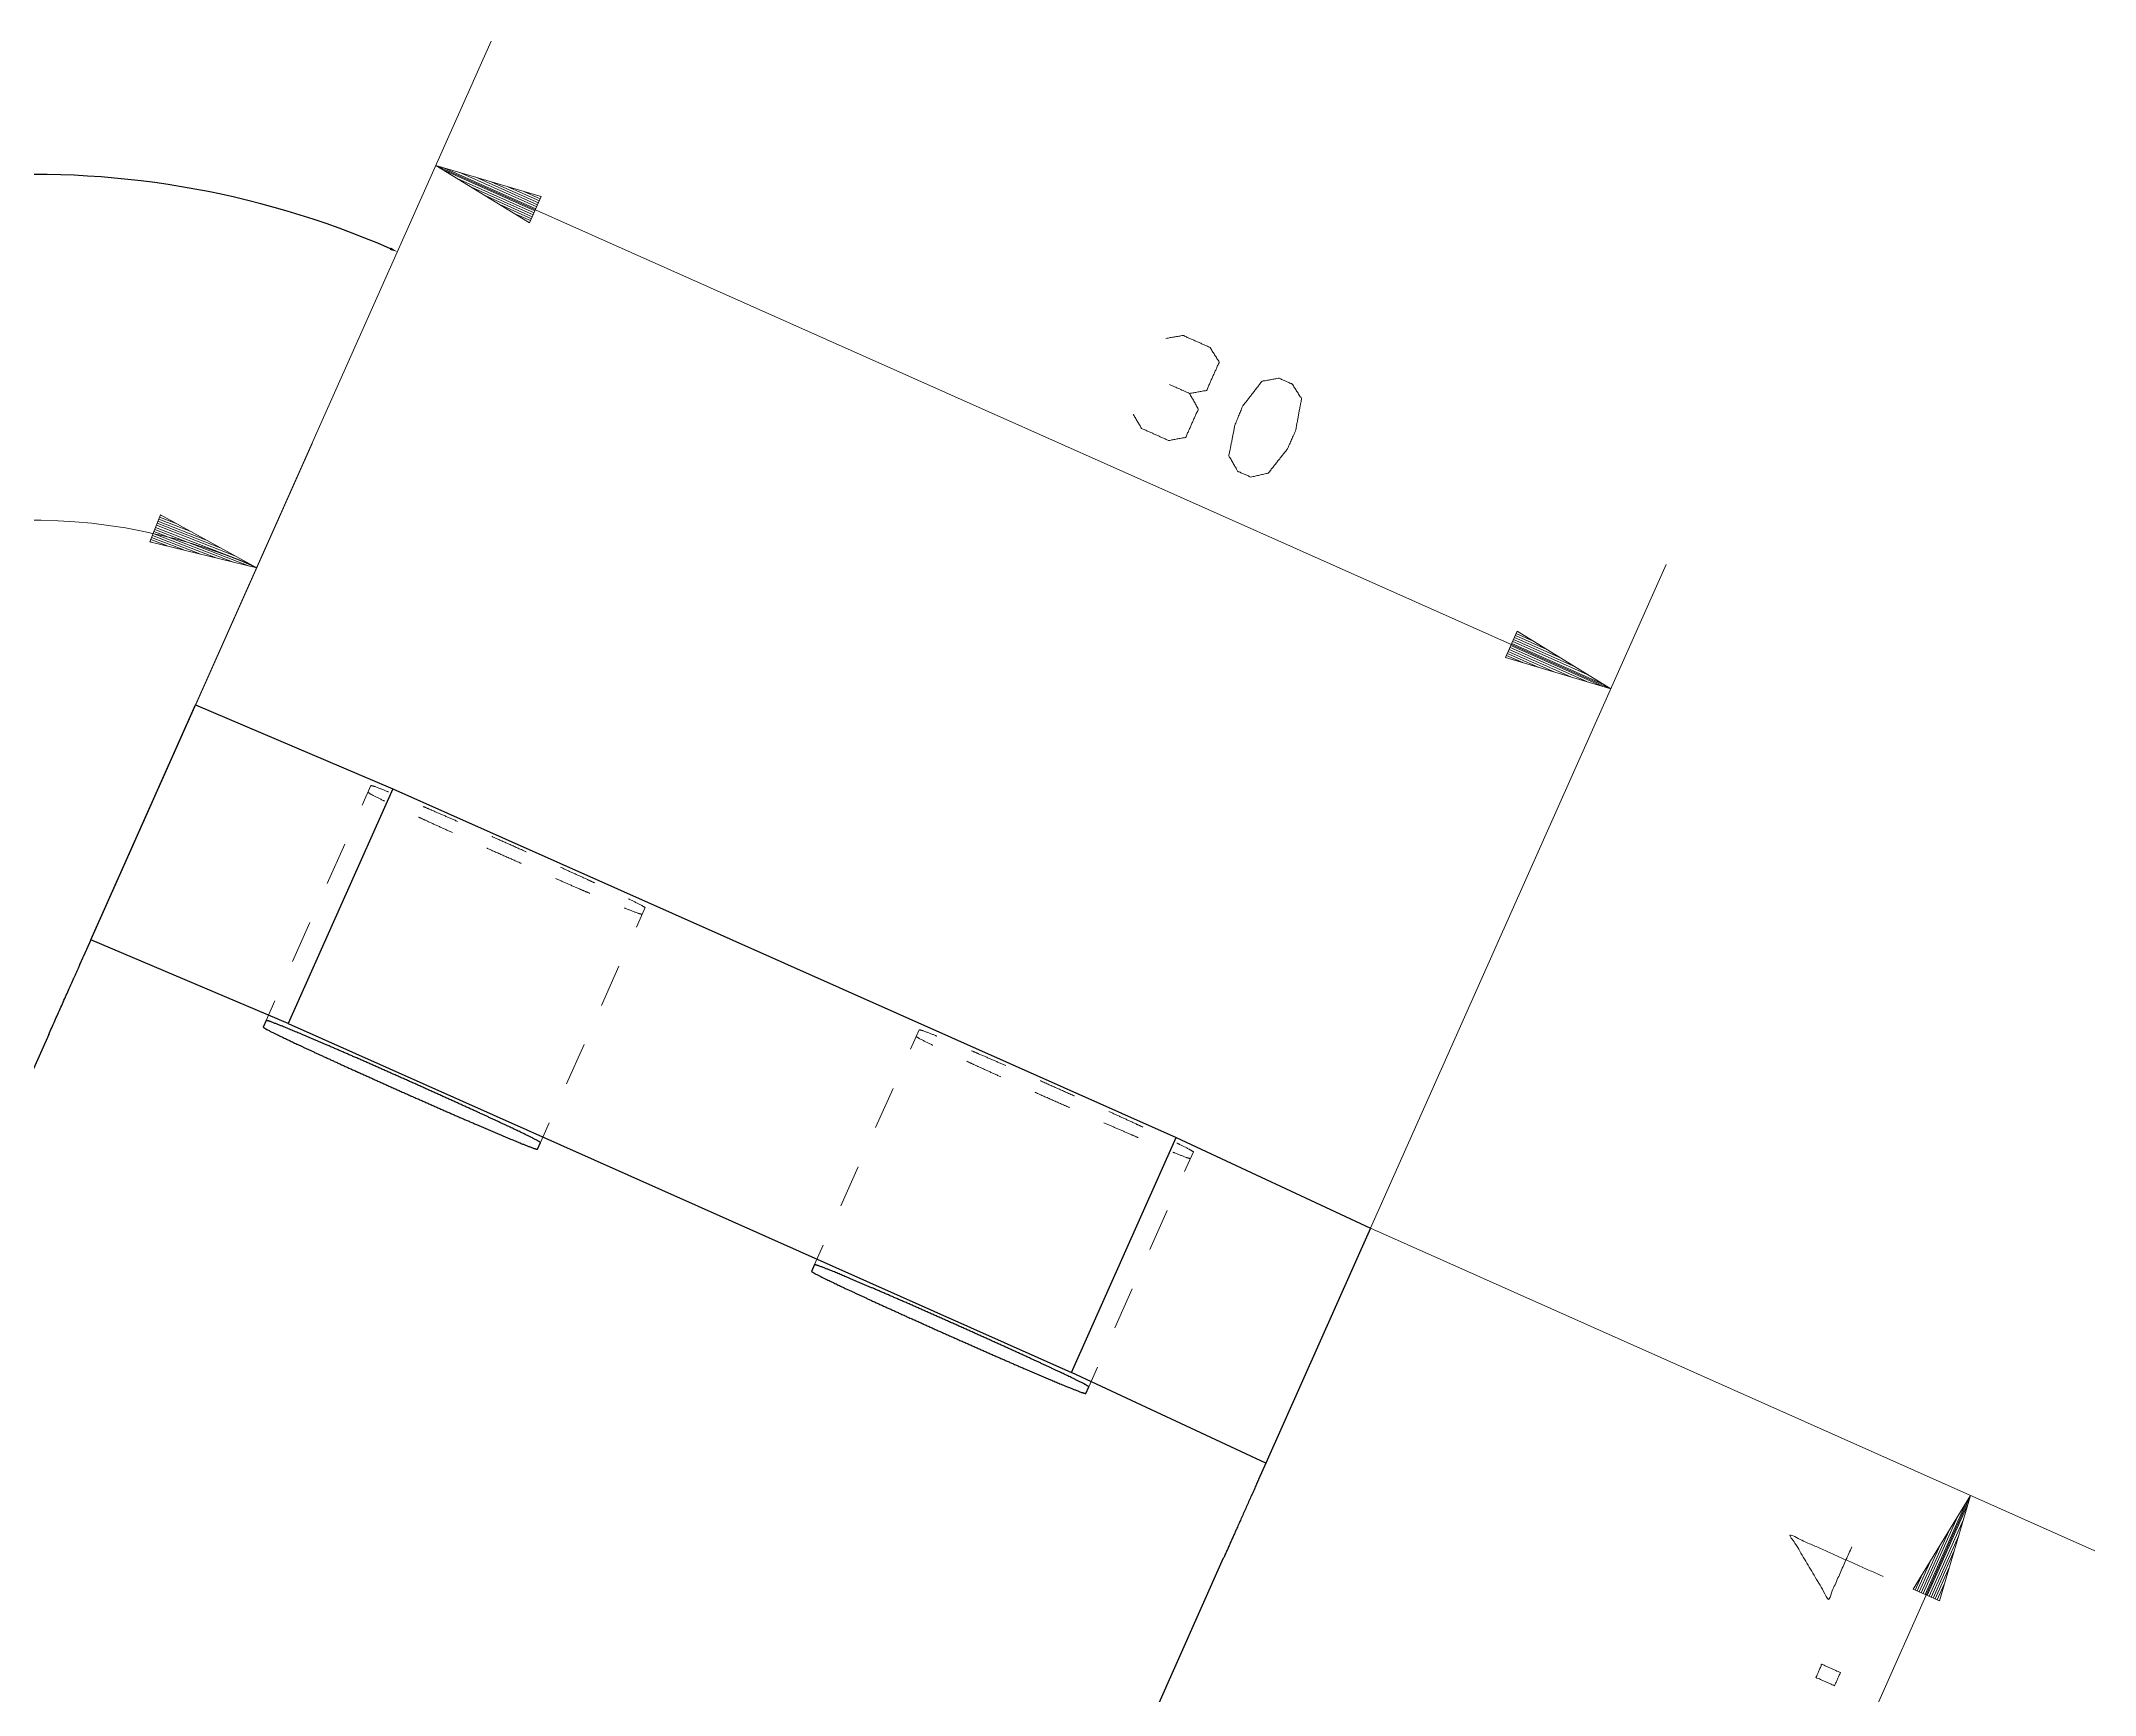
# Model space of a CAD drawing. Header units: millimetres. Extents: x 0 to 210, y 0 to 675.
# Drawn here: x 106.31 to 154.21, y 192.49 to 231.07 of the extents above; entities that cross this region are included whole.
import ezdxf

# ---------------------------------------------------------------- set-up
doc = ezdxf.new("R2010")
doc.units = ezdxf.units.MM
doc.layers.add('1', color=7, linetype='Continuous', true_color=0xffffff)
doc.dimstyles.get("Standard").update_dxf_attribs({"dimtxt": 0.18, "dimasz": 0.18, "dimexe": 0.18, "dimexo": 0.0625, "dimgap": 0.09, "dimtad": 0, "dimtih": 1, "dimtoh": 1, "dimdec": 4, "dimzin": 0, "dimdsep": 46, "dimtxsty": 'Standard', "dimcen": 0.09, "dimadec": 0, "dimazin": 0, "dimtfac": 1, "dimtdec": 4, "dimtofl": 0, "dimtmove": 0, "dimatfit": 3, "dimfxl": 0, "dimtolj": 1, "dimtzin": 0, "dimarcsym": 0})

# ---------------------------------------------------------------- blocks, each defined once
blk = doc.blocks.new('*D2')
at = {"color": 0, "lineweight": -2, "transparency": 16777216}
for start, end in [(66.4838, 122.0756), (123.8917, 179.5057)]:
    blk.add_arc((106.13, 207.096), 20.863, start, end, dxfattribs=at)
at = {"color": 0, "lineweight": 18, "transparency": 16777216}
for points in [[(114.466, 226.253), (114.442, 226.199), (114.619, 226.153)], [(85.297, 207.275), (85.237, 207.276), (85.266, 207.096)]]:
    blk.add_solid(points, dxfattribs=at)
at = {"layer": 'Defpoints', "color": 0, "lineweight": 18, "transparency": 16777216}
for p in [(116.809, 231.069), (101.085, 227.34), (109.911, 215.584), (44.987, 207.096), (106.13, 207.096)]:
    blk.add_point(p, dxfattribs=at)
at = {"color": 0, "lineweight": 18, "transparency": 16777216, "insert": (94.768, 224.594), "char_height": 0.18, "attachment_point": 5}
blk.add_mtext('\\A1;114°', dxfattribs=at)

msp = doc.modelspace()

# ---------------------------------------------------------------- linework, layer by layer
at = {"layer": '1', "color": 13, "linetype": 'Continuous', "lineweight": 18}
for p, q in [((109.91102, 215.58424), (116.8087, 231.06903)), ((117.97306, 227.44067), (115.51678, 228.16876)), ((115.51678, 228.16876), (117.70092, 226.82976)), ((142.9209, 215.96162), (115.51678, 228.16876)), ((117.82666, 227.11201), (115.68268, 228.06706)), ((117.84734, 227.15842), (115.70335, 228.11346)), ((117.80599, 227.06561), (116.01448, 227.86363)), ((117.868, 227.20482), (116.07649, 228.00285)), ((117.78532, 227.01921), (116.3463, 227.66022)), ((117.88867, 227.25124), (116.44965, 227.89224)), ((117.90935, 227.29764), (116.82279, 227.78163)), ((117.93002, 227.34404), (117.19594, 227.67104)), ((117.95068, 227.39044), (117.56908, 227.56042)), ((117.76465, 226.97279), (116.6781, 227.4568)), ((117.74398, 226.92639), (117.0099, 227.2534)), ((117.70092, 226.82976), (117.97306, 227.44067)), ((117.97136, 227.43686), (117.94223, 227.44981)), ((117.97136, 227.43686), (117.94223, 227.44981)), ((117.72331, 226.87999), (117.34171, 227.04999)), ((117.70264, 226.8336), (117.67352, 226.84656)), ((117.70264, 226.8336), (117.67352, 226.84656)), ((106.48486, 207.89275), (112.62869, 221.68523)), ((109.0891, 220.01434), (108.8475, 219.3907)), ((109.05088, 219.91568), (109.80022, 219.62538)), ((109.06923, 219.96306), (109.45877, 219.81213)), ((109.08759, 220.01044), (109.11731, 219.9989)), ((109.08759, 220.01044), (109.11731, 219.9989)), ((111.33678, 218.78496), (109.0891, 220.01434)), ((108.86737, 219.44199), (109.2569, 219.29108)), ((108.88572, 219.48936), (109.63507, 219.19905)), ((108.90408, 219.53673), (110.01323, 219.10704)), ((108.92242, 219.58411), (110.39139, 219.01501)), ((108.94077, 219.63145), (110.76954, 218.92299)), ((108.95912, 219.67883), (111.1477, 218.83096)), ((108.97748, 219.72621), (111.16605, 218.87834)), ((108.99583, 219.77357), (110.8246, 219.06511)), ((109.01418, 219.82095), (110.48314, 219.25186)), ((109.03253, 219.86832), (110.14169, 219.43863)), ((108.8475, 219.3907), (111.33678, 218.78496)), ((108.84902, 219.39462), (108.87875, 219.3831)), ((108.84902, 219.39462), (108.87875, 219.3831)), ((137.31514, 203.37711), (144.21283, 218.86189)), ((140.73676, 217.30063), (140.46461, 216.68971)), ((140.61102, 217.01837), (142.755, 216.06332)), ((140.63168, 217.06477), (142.4232, 216.26674)), ((140.65236, 217.11118), (142.0914, 216.47017)), ((140.67303, 217.15758), (141.75958, 216.67358)), ((140.6937, 217.20399), (141.42778, 216.87698)), ((140.71437, 217.2504), (141.09598, 217.0804)), ((140.73505, 217.2968), (140.76416, 217.28381)), ((140.73505, 217.2968), (140.76416, 217.28381)), ((142.9209, 215.96162), (140.73676, 217.30063)), ((140.46461, 216.68971), (142.9209, 215.96162)), ((140.46632, 216.69353), (140.49545, 216.68057)), ((140.46632, 216.69353), (140.49545, 216.68057)), ((140.487, 216.73993), (140.86859, 216.56996)), ((140.50766, 216.78635), (141.24174, 216.45935)), ((140.52834, 216.83275), (141.61488, 216.34874)), ((140.54901, 216.87915), (141.98804, 216.23813)), ((140.56967, 216.92555), (142.36119, 216.12753)), ((140.59035, 216.97197), (142.73433, 216.01692)), ((137.31514, 203.37711), (154.21062, 195.85104)), ((146.28497, 185.86136), (151.31035, 197.14297)), ((151.31035, 197.14297), (149.97134, 194.95882)), ((150.2536, 194.83307), (151.20865, 196.97705)), ((150.3, 194.81241), (151.25504, 196.95638)), ((150.58228, 194.68669), (151.31035, 197.14297)), ((150.20721, 194.85374), (151.00523, 196.64525)), ((150.34642, 194.79173), (151.14444, 196.58324)), ((150.1144, 194.89508), (150.5984, 195.98163)), ((150.1608, 194.87442), (150.8018, 196.31345)), ((150.39282, 194.77106), (151.03383, 196.21008)), ((150.06799, 194.91576), (150.39497, 195.64983)), ((150.43922, 194.7504), (150.92323, 195.83694)), ((150.48563, 194.72972), (150.81262, 195.46379)), ((149.97517, 194.95709), (149.98816, 194.98622)), ((149.97517, 194.95709), (149.98816, 194.98622)), ((150.02159, 194.93643), (150.19157, 195.31802)), ((150.53204, 194.70905), (150.70203, 195.09065)), ((149.97134, 194.95882), (150.58228, 194.68669)), ((150.57845, 194.68839), (150.59142, 194.7175)), ((150.57845, 194.68839), (150.59142, 194.7175))]:
    msp.add_line(p, q, dxfattribs=at)
at = {"layer": '1', "color": 30, "linetype": 'Continuous', "lineweight": 25}
for p, q in [((107.46997, 210.10425), (109.91102, 215.58424)), ((109.91102, 215.58424), (114.51389, 213.62943)), ((114.51389, 213.62943), (112.07283, 208.14944)), ((114.51389, 213.62943), (132.78329, 205.49133)), ((107.46997, 210.10425), (107.29854, 209.71942)), ((112.07283, 208.14944), (107.46997, 210.10425)), ((111.55928, 208.22536), (111.48827, 208.06595)), ((112.07283, 208.14944), (130.34224, 200.01134)), ((106.48486, 207.89275), (106.12972, 207.0955)), ((117.88257, 205.21761), (117.95358, 205.37703)), ((130.34224, 200.01134), (132.78329, 205.49133)), ((132.78329, 205.49133), (137.31514, 203.37711)), ((137.31514, 203.37711), (134.87408, 197.89711)), ((124.34787, 202.52869), (124.27686, 202.36928)), ((134.87408, 197.89711), (130.34224, 200.01134)), ((130.67114, 199.52094), (130.74216, 199.68036)), ((134.87408, 197.89711), (134.70267, 197.5123)), ((132.28976, 192.0955), (133.88898, 195.68561))]:
    msp.add_line(p, q, dxfattribs=at)
at = {"layer": '1', "color": 43, "linetype": 'Continuous', "lineweight": 18}
for p, q in [((113.79691, 213.24867), (114.00034, 213.70535)), ((112.98322, 211.42201), (113.39008, 212.33534)), ((120.19121, 210.40036), (120.39463, 210.85701)), ((112.16954, 209.59535), (112.57639, 210.50868)), ((119.37753, 208.5737), (119.78437, 209.48703)), ((111.55928, 208.22536), (111.7627, 208.68202)), ((126.58551, 207.55202), (126.78893, 208.00868)), ((118.56384, 206.74701), (118.97069, 207.66034)), ((125.77182, 205.72536), (126.17866, 206.63869)), ((117.95358, 205.37703), (118.157, 205.83368)), ((132.9798, 204.70369), (133.18323, 205.16034)), ((124.95814, 203.8987), (125.36497, 204.81203)), ((132.16612, 202.87703), (132.57295, 203.79036)), ((124.34787, 202.52869), (124.55129, 202.98537)), ((131.35243, 201.05035), (131.75926, 201.9637)), ((130.74216, 199.68036), (130.94559, 200.13702))]:
    msp.add_line(p, q, dxfattribs=at)
at = {"layer": '1', "color": 13, "linetype": 'Continuous', "lineweight": 18}
msp.add_arc((106.12972, 207.0955), 12.79675, 65.989474, 180, dxfattribs=at)
at = {"layer": '1', "color": 95, "linetype": 'Continuous', "lineweight": 18}
for points, knots in [([(133.09305, 222.8491), (133.49136, 222.91798), (133.78637, 223.58024), (133.57116, 223.92242), (132.94148, 224.2029), (132.54316, 224.13403)], [0, 0, 0.15387184, 0.42985135, 0.58372689, 0.84612429, 1, 1]), ([(131.77601, 222.36841), (131.97508, 222.03342), (132.60476, 221.75292), (133.00308, 221.82182), (133.29808, 222.48408), (133.09305, 222.8491), (132.62482, 223.05767)], [0, 0, 0.12412016, 0.34368809, 0.47244719, 0.70337614, 0.83673053, 1, 1]), ([(134.52279, 220.89854), (134.93129, 220.99026), (135.37758, 221.55777), (135.57086, 221.99167), (135.7044, 222.72584), (135.48919, 223.06802), (135.18243, 223.20468), (134.78411, 223.1358), (134.32765, 222.54545), (134.15051, 222.10436), (134.01099, 221.4002), (134.21603, 221.0352), (134.52279, 220.89854)], [0, 0, 0.06752719, 0.18397323, 0.26058527, 0.38094313, 0.44614143, 0.50030599, 0.56550436, 0.68586425, 0.76252961, 0.87831171, 0.94583544, 1, 1]), ([(148.54132, 195.94629), (147.99472, 194.71922), (147.10297, 196.21937), (149.27246, 195.25296)], [0, 0, 0.24586887, 0.56529517, 1, 1]), ([(148.13759, 192.70525), (148.27423, 193.01202), (147.84033, 193.20529), (147.70369, 192.89854), (148.13759, 192.70525)], [0, 0, 0.20709242, 0.50000323, 0.70708401, 1, 1])]:
    msp.add_open_spline(points, degree=1, knots=knots, dxfattribs=at)
at = {"layer": '1', "color": 43, "linetype": 'Continuous', "lineweight": 18}
for points, knots in [([(114.00033, 213.70535), (114.09919, 213.67732), (114.3781, 213.56814), (114.41083, 213.55456)], [0, 0, 0.23475423, 0.91903885, 1, 1]), ([(114.31598, 213.34163), (114.28398, 213.35686), (114.01628, 213.49118), (113.92932, 213.54592)], [0, 0, 0.08096679, 0.76524483, 1, 1]), ([(115.21759, 213.21475), (115.40176, 213.13612), (116.02097, 212.86705)], [0, 0, 0.22875075, 1, 1]), ([(115.90402, 212.6045), (115.28982, 212.88485), (115.10818, 212.96915)], [0, 0, 0.77124972, 1, 1]), ([(117.50165, 211.88832), (117.48717, 211.89471), (116.71642, 212.23803), (116.702, 212.24454)], [0, 0, 0.01807839, 0.98191779, 1, 1]), ([(116.8223, 212.51462), (116.83678, 212.50823), (117.60753, 212.1649), (117.62196, 212.15841)], [0, 0, 0.0180782, 0.98192768, 1, 1]), ([(118.41994, 211.79845), (119.03412, 211.51807), (119.21577, 211.43378)], [0, 0, 0.77124951, 1, 1]), ([(119.10637, 211.18817), (118.9222, 211.26682), (118.30297, 211.53589)], [0, 0, 0.22875542, 1, 1]), ([(120.32362, 210.6976), (120.22477, 210.72562), (119.94585, 210.83479), (119.91313, 210.84839)], [0, 0, 0.2347366, 0.9190408, 1, 1]), ([(120.00797, 211.06132), (120.03996, 211.04608), (120.30768, 210.91174), (120.39463, 210.85701)], [0, 0, 0.08096498, 0.76527005, 1, 1]), ([(126.78893, 208.00868), (126.88777, 207.98066), (127.16669, 207.87147), (127.19941, 207.85789)], [0, 0, 0.23473681, 0.91905884, 1, 1]), ([(127.10457, 207.64497), (127.07258, 207.6602), (126.80486, 207.79452), (126.71791, 207.84925)], [0, 0, 0.0809471, 0.76526007, 1, 1]), ([(128.00618, 207.51811), (128.19034, 207.43946), (128.80957, 207.17039)], [0, 0, 0.22875542, 1, 1]), ([(128.6926, 206.90783), (128.07842, 207.18819), (127.89678, 207.2725)], [0, 0, 0.7712396, 1, 1]), ([(130.29024, 206.19166), (130.27576, 206.19805), (129.50501, 206.54136), (129.49058, 206.54787)], [0, 0, 0.0180782, 0.98191798, 1, 1]), ([(129.61089, 206.81796), (129.62537, 206.81157), (130.39612, 206.46825), (130.41055, 206.46174)], [0, 0, 0.01807839, 0.98191779, 1, 1]), ([(131.20852, 206.10178), (131.82272, 205.82143), (132.00436, 205.73711)], [0, 0, 0.77124205, 1, 1]), ([(131.89495, 205.4915), (131.71079, 205.57016), (131.09157, 205.83923)], [0, 0, 0.2287579, 1, 1]), ([(133.11221, 205.00093), (133.01335, 205.02896), (132.73444, 205.13812), (132.70171, 205.15172)], [0, 0, 0.23475402, 0.91902082, 1, 1]), ([(132.79656, 205.36465), (132.82856, 205.34942), (133.09626, 205.2151), (133.18322, 205.16034)], [0, 0, 0.08096475, 0.76522558, 1, 1])]:
    msp.add_open_spline(points, degree=1, knots=knots, dxfattribs=at)
at = {"layer": '1', "color": 30, "linetype": 'Continuous', "lineweight": 25}
for points, knots in [([(106.48485, 207.89274), (107.05527, 209.17326), (107.29854, 209.71942)], [0, 0, 0.70101292, 1, 1]), ([(111.48827, 208.06594), (111.57522, 208.01119), (111.84293, 207.87687), (112.27583, 207.67076), (112.84877, 207.40486), (113.52845, 207.09461), (114.27536, 206.75803), (115.04611, 206.41471), (115.7959, 206.08459), (116.48114, 205.78683), (117.06203, 205.53876), (117.5048, 205.35481), (117.78371, 205.24563), (117.88257, 205.2176)], [0, 0, 0.01467251, 0.05744116, 0.12590269, 0.21609546, 0.32277972, 0.43975996, 0.56023932, 0.67722095, 0.78390507, 0.8740967, 0.94255956, 0.98532773, 1, 1]), ([(117.95358, 205.37703), (117.86662, 205.43177), (117.59891, 205.56608), (117.16601, 205.77219), (116.59307, 206.0381), (115.91339, 206.34834), (115.16647, 206.68492), (114.39573, 207.02824), (113.64595, 207.35837), (112.9607, 207.65613), (112.37981, 207.90419), (111.93705, 208.08816), (111.65813, 208.19732), (111.55928, 208.22535)], [0, 0, 0.01467221, 0.05743961, 0.12590259, 0.21609417, 0.32277861, 0.43976039, 0.56023994, 0.67722042, 0.78390607, 0.87409785, 0.94256059, 0.98532913, 1, 1]), ([(124.27685, 202.36928), (124.36381, 202.31454), (124.63152, 202.1802), (125.06442, 201.9741), (125.63736, 201.70821), (126.31704, 201.39795), (127.06396, 201.06139), (127.8347, 200.71805), (128.58449, 200.38792), (129.26974, 200.09016), (129.85062, 199.84209), (130.29338, 199.65815), (130.5723, 199.54896), (130.67115, 199.52093)], [0, 0, 0.01467219, 0.05744087, 0.12590376, 0.21609399, 0.32277952, 0.43975993, 0.56024054, 0.67722088, 0.78390639, 0.87409806, 0.94255958, 0.98532914, 1, 1]), ([(130.74216, 199.68037), (130.65521, 199.7351), (130.3875, 199.86942), (129.9546, 200.07553), (129.38166, 200.34143), (128.70198, 200.65168), (127.95507, 200.98826), (127.18432, 201.33157), (126.43453, 201.66172), (125.74929, 201.95946), (125.16841, 202.20753), (124.72563, 202.3915), (124.44672, 202.50066), (124.34787, 202.52869)], [0, 0, 0.01467096, 0.05743968, 0.12590131, 0.21609422, 0.32277864, 0.43975905, 0.56023859, 0.67722159, 0.78390469, 0.87409646, 0.94256055, 0.98532771, 1, 1]), ([(134.70267, 197.51229), (134.6367, 197.36419), (134.19713, 196.37739), (133.88898, 195.68561)], [0, 0, 0.08107813, 0.62129079, 1, 1])]:
    msp.add_open_spline(points, degree=1, knots=knots, dxfattribs=at)

# ---------------------------------------------------------------- dimensions: what is measured, and where the dimension line sits
at = {"lineweight": 18}
dim = msp.add_angular_dim_2l(base=(101.08492, 227.33966), line1=((106.12972, 207.0955), (44.98706, 207.0955)), line2=((109.91102, 215.58424), (116.8087, 231.06903)), dimstyle='Standard', dxfattribs=at)
dim.commit()
dim.dimension.update_dxf_attribs({"geometry": '*D2', "text_midpoint": (94.76838, 224.59395)})

doc.saveas('drawing.dxf')
